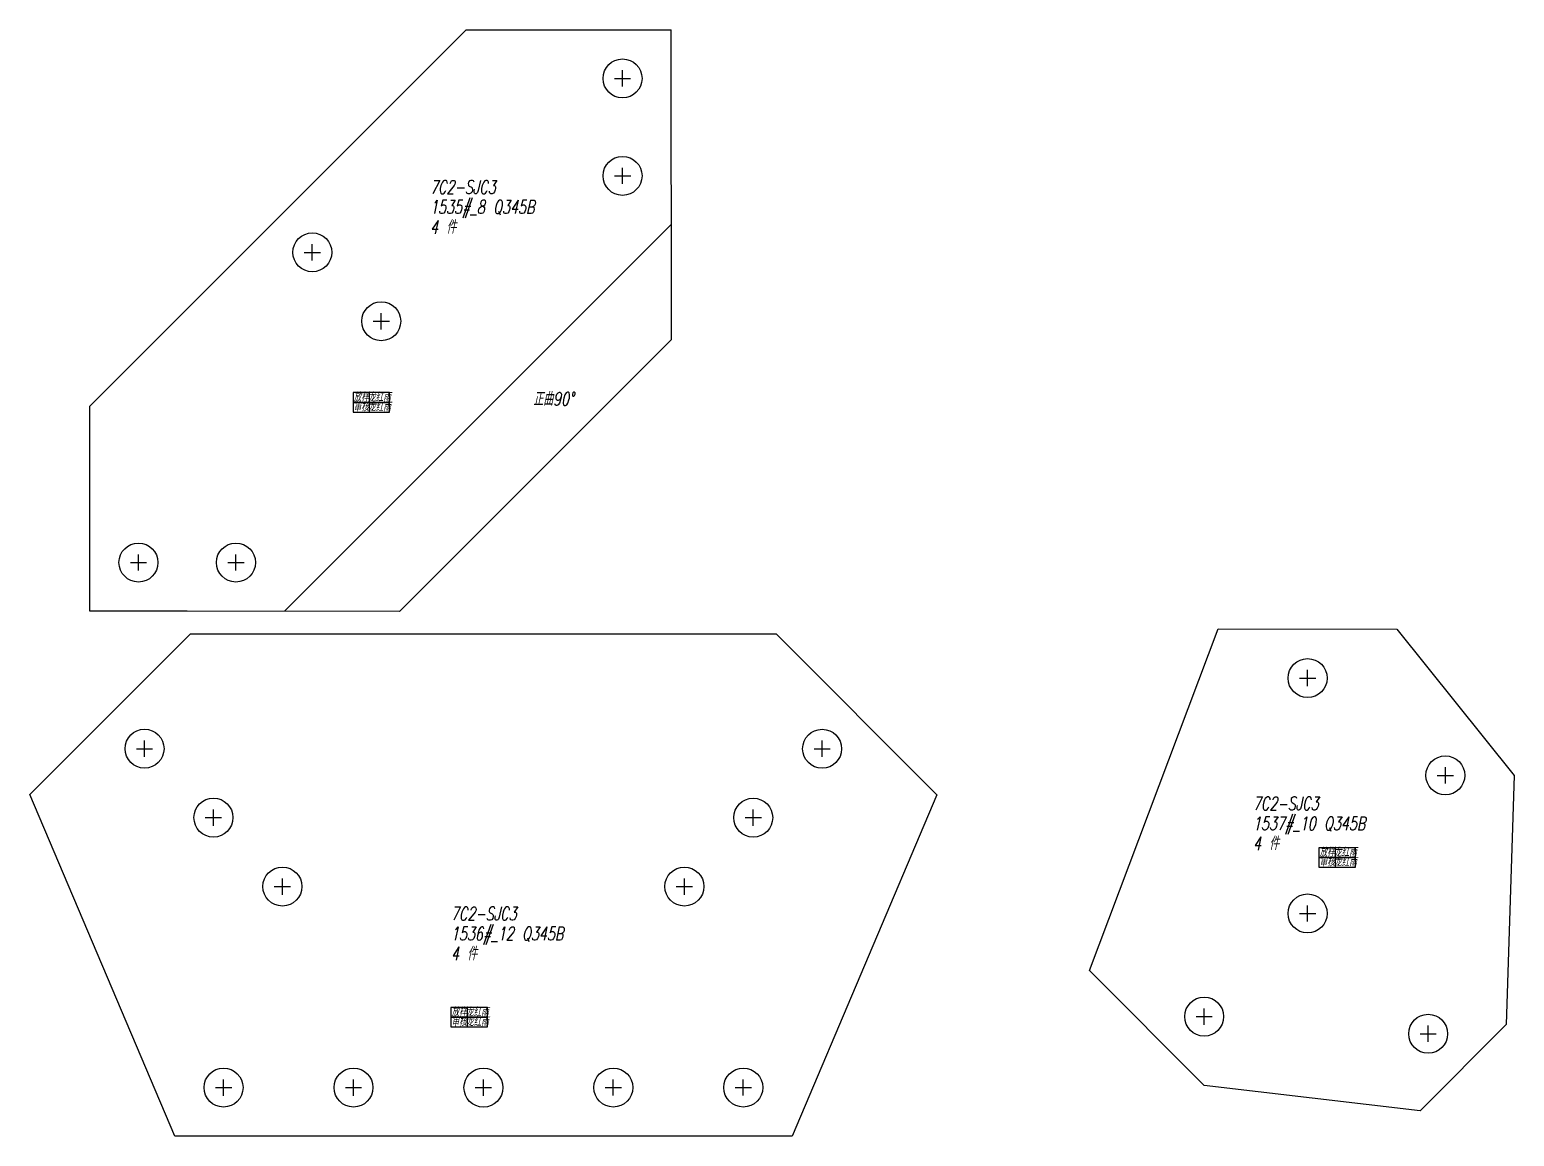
# Model space of a CAD drawing. Header units: millimetres. Extents: x -70.1 to 12, y -14.6 to 1.8.
# Drawn here: x -2.789 to -1.875, y -1.231 to -0.549 of the extents above; entities that cross this region are included whole.
import ezdxf
from ezdxf.enums import TextEntityAlignment as Align

# ---------------------------------------------------------------- set-up
doc = ezdxf.new("R2010")
doc.units = ezdxf.units.MM
doc.header["$LTSCALE"] = 0.035
doc.header["$PDMODE"] = 2
doc.header["$PDSIZE"] = 0.005
for name, color, linetype in [('0co1', 7, 'Continuous'), ('3018', 7, 'Continuous'), ('文字', 100, 'Continuous'), ('板形', 255, 'Continuous'), ('签名', 141, 'Continuous')]:
    doc.layers.add(name, color=color, linetype=linetype)
doc.styles.add('HZ', font='txt.shx', dxfattribs={"width": 0.7, "oblique": 12, "bigfont": 'hztxt.shx'})

# ---------------------------------------------------------------- blocks, each defined once
blk = doc.blocks.new('bqian')
for p, q in [((0.045, 0.024), (0, 0.024)), ((0, 0.024), (0, 0.012)), ((0.02, 0.024), (0.02, 0)), ((0.045, 0.012), (0.045, 0.024)), ((0, 0.012), (0.045, 0.012)), ((0.045, 0.012), (0, 0.012)), ((0, 0.012), (0, 0)), ((0, 0), (0.045, 0)), ((0.045, 0), (0.045, 0.012))]:
    blk.add_line(p, q)
at = {"style": 'HZ', "oblique": 12, "width": 0.7}
for s, p in [('放样', (0.01, 0.018)), ('审核', (0.01, 0.006))]:
    blk.add_text(s, height=0.00985, dxfattribs=at).set_placement(p, align=Align.MIDDLE_CENTER)
for p in [(0.0325, 0.018), (0.0325, 0.006)]:
    blk.add_attdef('龙红雨', text='', height=0.00985, dxfattribs=at).set_placement(p, align=Align.MIDDLE_CENTER)
blk = doc.blocks.new('co')
at = {"color": 211}
blk.add_circle((0, 0), 1, dxfattribs=at)

msp = doc.modelspace()

# ---------------------------------------------------------------- linework, layer by layer
at = {"layer": '0co1', "color": 1}
for p, q in [((-2.39427, -0.74016), (-2.39436, -0.54948)), ((-2.63237, -0.90758), (-2.39431, -0.66947)), ((-2.56175, -0.90766), (-2.39427, -0.74016))]:
    msp.add_line(p, q, dxfattribs=at)
at = {"layer": '板形'}
for p, q in [((-2.7523, -0.78127), (-2.52071, -0.54947)), ((-2.52071, -0.54947), (-2.39436, -0.54948)), ((-2.50436, -0.54948), (-2.50436, -0.54948)), ((-2.75237, -0.90755), (-2.7523, -0.78127)), ((-2.69234, -0.90751), (-2.75237, -0.90755)), ((-2.56175, -0.90766), (-2.69234, -0.90751)), ((-2.63237, -0.90758), (-2.63237, -0.90758)), ((-2.78935, -1.02051), (-2.69033, -0.92152)), ((-2.69033, -0.92152), (-2.32968, -0.92151)), ((-2.32968, -0.92151), (-2.32968, -0.92151)), ((-2.32968, -0.92151), (-2.23074, -1.02053)), ((-2.13685, -1.12884), (-2.05755, -0.9185)), ((-2.05755, -0.9185), (-1.94756, -0.91854)), ((-1.94756, -0.91854), (-1.87525, -1.00864)), ((-1.94756, -0.91854), (-1.94756, -0.91854)), ((-1.87525, -1.00864), (-1.88023, -1.16207)), ((-2.70002, -1.23088), (-2.78935, -1.02051)), ((-2.23074, -1.02053), (-2.31997, -1.23087)), ((-2.06619, -1.19957), (-2.13685, -1.12884)), ((-1.88023, -1.16207), (-1.93324, -1.21514)), ((-1.88023, -1.16207), (-1.88023, -1.16207)), ((-1.93324, -1.21514), (-2.06619, -1.19957)), ((-2.64002, -1.2309), (-2.70002, -1.23088)), ((-2.31997, -1.23087), (-2.64002, -1.2309)), ((-2.31997, -1.23087), (-2.31997, -1.23087))]:
    msp.add_line(p, q, dxfattribs=at)
at = {"layer": '签名'}
for p in [(-2.42434, -0.57949), (-2.42432, -0.63949), (-2.61533, -0.68658), (-2.5729, -0.729), (-2.72237, -0.87757), (-2.66238, -0.87759), (-2.00253, -0.94874), (-2.71864, -0.99221), (-2.30144, -0.99226), (-1.91772, -1.00866), (-2.67622, -1.03463), (-2.34386, -1.03467), (-2.63374, -1.0771), (-2.38625, -1.0771), (-2.00254, -1.09367), (-2.06621, -1.15717), (-1.92829, -1.16776), (-2.66999, -1.20088), (-2.58998, -1.20087), (-2.50998, -1.20091), (-2.43, -1.20085), (-2.34999, -1.20085)]:
    msp.add_point(p, dxfattribs=at)

# ---------------------------------------------------------------- block references
at = {"xscale": 0.01200000000000001, "yscale": 0.01200000000000001, "zscale": 0.012}
for p in [(-2.42434, -0.57949), (-2.42432, -0.63949), (-2.61533, -0.68658), (-2.5729, -0.729), (-2.72237, -0.87757), (-2.66238, -0.87759), (-2.00253, -0.94874), (-2.71864, -0.99221), (-2.30144, -0.99226), (-1.91772, -1.00866), (-2.67622, -1.03463), (-2.34386, -1.03467), (-2.63374, -1.0771), (-2.38625, -1.0771), (-2.00254, -1.09367), (-2.06621, -1.15717), (-1.92829, -1.16776), (-2.66999, -1.20088), (-2.58998, -1.20087), (-2.50998, -1.20091), (-2.43, -1.20085), (-2.34999, -1.20085)]:
    msp.add_blockref('co', p, dxfattribs=at)
at = {"layer": '签名'}
ref = msp.add_blockref('bqian', (-2.59027, -0.78498), dxfattribs=dict(at, xscale=0.5, yscale=0.5, zscale=0.5))
ref.add_attrib('龙红雨', '龙红雨', dxfattribs={"layer": '0', "height": 0.004926, "style": 'HZ', "oblique": 12, "width": 0.7}).set_placement((-2.57402, -0.77598), align=Align.MIDDLE_CENTER)
ref.add_attrib('龙红雨', '龙红雨', dxfattribs={"layer": '0', "height": 0.004926, "style": 'HZ', "oblique": 12, "width": 0.7}).set_placement((-2.57402, -0.78198), align=Align.MIDDLE_CENTER)
ref = msp.add_blockref('bqian', (-1.99552, -1.06518), dxfattribs=dict(at, xscale=0.5, yscale=0.5, zscale=0.5))
ref.add_attrib('龙红雨', '龙红雨', dxfattribs={"layer": '0', "height": 0.004926, "style": 'HZ', "oblique": 12, "width": 0.7}).set_placement((-1.97927, -1.05618), align=Align.MIDDLE_CENTER)
ref.add_attrib('龙红雨', '龙红雨', dxfattribs={"layer": '0', "height": 0.004926, "style": 'HZ', "oblique": 12, "width": 0.7}).set_placement((-1.97927, -1.06218), align=Align.MIDDLE_CENTER)
ref = msp.add_blockref('bqian', (-2.53, -1.16357), dxfattribs=dict(at, xscale=0.5, yscale=0.5, zscale=0.5))
ref.add_attrib('龙红雨', '龙红雨', dxfattribs={"layer": '0', "height": 0.004926, "style": 'HZ', "oblique": 12, "width": 0.7}).set_placement((-2.51375, -1.15457), align=Align.MIDDLE_CENTER)
ref.add_attrib('龙红雨', '龙红雨', dxfattribs={"layer": '0', "height": 0.004926, "style": 'HZ', "oblique": 12, "width": 0.7}).set_placement((-2.51375, -1.16057), align=Align.MIDDLE_CENTER)

# ---------------------------------------------------------------- texts
at = {"layer": '3018', "color": 7, "linetype": 'Continuous', "style": 'HZ', "oblique": 12, "width": 0.7}
msp.add_text('正曲90%%D', height=0.00821, dxfattribs=at).set_placement((-2.47925, -0.78096))
at = {"layer": '文字', "color": 1, "style": 'HZ', "oblique": 12, "width": 0.7}
for s, p in [('7C2-SJC3', (-2.54285, -0.65045)), ('1535#_8 Q345B', (-2.54285, -0.66276)), ('4 件', (-2.54285, -0.67508))]:
    msp.add_text(s, height=0.00821, dxfattribs=at).set_placement(p)
at = {"layer": '文字', "style": 'HZ', "oblique": 12, "width": 0.7}
for s, p in [('7C2-SJC3', (-2.03622, -1.03)), ('1537#_10 Q345B', (-2.03622, -1.04231)), ('4 件', (-2.03622, -1.05463)), ('7C2-SJC3', (-2.53, -1.09789)), ('1536#_12 Q345B', (-2.53, -1.11021)), ('4 件', (-2.53, -1.12252))]:
    msp.add_text(s, height=0.00821, dxfattribs=at).set_placement(p)

doc.saveas('drawing.dxf')
